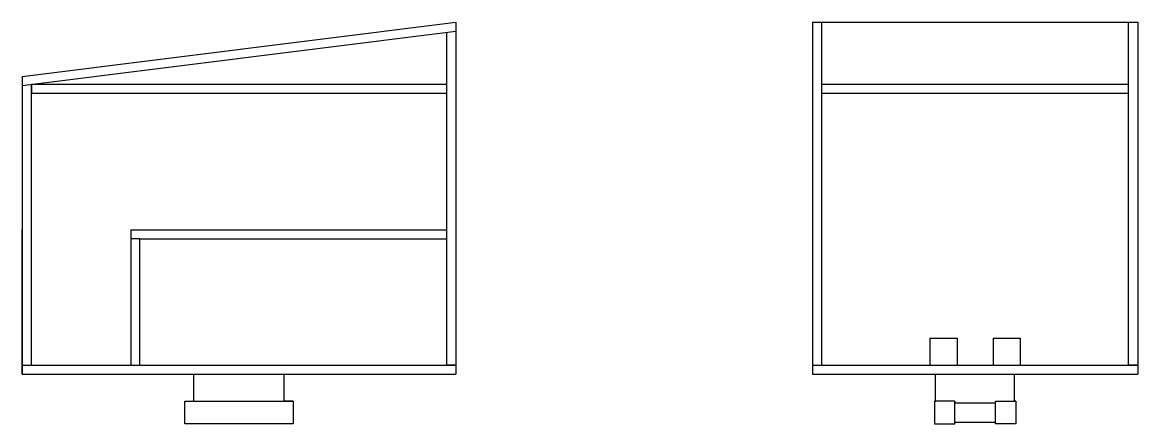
# Model space of a CAD drawing. Header units: inches. Extents: x 8 to 216, y -37 to 92.
# Drawn here: x 92 to 215.5, y -37 to 7.5 of the extents above; entities that cross this region are included whole.
import ezdxf

# ---------------------------------------------------------------- set-up
doc = ezdxf.new("R2010")
doc.units = ezdxf.units.IN
doc.header["$LTSCALE"] = 8
doc.header["$MEASUREMENT"] = 0

msp = doc.modelspace()

# ---------------------------------------------------------------- linework, layer by layer
for p, q in [((92, 1.5), (140, 7.5)), ((140, 7.5), (140, -31.5)), ((179.5, 7.5), (215.5, 7.5)), ((179.5, 7.5), (179.5, -31.5)), ((179.5, 7.5), (180.5, 7.5)), ((180.5, 7.5), (180.5, -30.5)), ((214.5, -30.5), (214.5, 7.5)), ((215.5, 7.5), (215.5, -31.5)), ((92, 0.5), (140, 6.5)), ((139, -30.5), (139, 6.375)), ((92, 1.5), (92, -31.5)), ((93, -30.5), (93, 0.625)), ((93, 0.625), (139, 0.625)), ((93, 0.625), (93, -0.375)), ((180.5, 0.625), (214.5, 0.625)), ((93, -0.375), (139, -0.375)), ((180.5, -0.375), (214.5, -0.375)), ((92, -31.5), (92, -15.5)), ((104, -15.5), (139, -15.5)), ((104, -15.5), (104, -30.5)), ((105, -16.5), (104, -16.5)), ((105, -30.5), (105, -16.5)), ((105, -16.5), (139, -16.5)), ((192.5, -27.5), (195.5, -27.5)), ((192.5, -27.5), (192.5, -30.5)), ((195.5, -27.5), (195.5, -30.5)), ((199.5, -27.5), (199.5, -30.5)), ((199.5, -27.5), (202.5, -27.5)), ((202.5, -27.5), (202.5, -30.5)), ((92, -30.5), (140, -30.5)), ((104, -30.5), (105, -30.5)), ((140, -30.5), (139, -30.5)), ((179.5, -30.5), (215.5, -30.5)), ((192.5, -30.5), (195.5, -30.5)), ((199.5, -30.5), (202.5, -30.5)), ((215.5, -30.5), (214.5, -30.5)), ((92, -31.5), (140, -31.5)), ((92, -31.5), (116, -31.5)), ((92, -31.5), (93, -31.5)), ((111, -34.5), (111, -31.5)), ((121, -34.5), (121, -31.5)), ((179.5, -31.5), (215.5, -31.5)), ((193.125, -34.5), (193.125, -31.5)), ((201.875, -34.5), (201.875, -31.5)), ((110, -37), (110, -34.5)), ((110, -34.5), (116, -34.5)), ((110, -34.5), (111, -34.5)), ((116, -34.5), (122, -34.5)), ((122, -34.5), (121, -34.5)), ((122, -34.5), (122, -37)), ((193, -34.5), (193, -37)), ((195.25, -34.5), (193, -34.5)), ((193, -34.5), (193.125, -34.5)), ((195.25, -37), (195.25, -34.5)), ((195.25, -34.5), (195.25, -34.667)), ((199.75, -34.5), (202, -34.5)), ((199.75, -37), (199.75, -34.5)), ((202, -34.5), (201.875, -34.5)), ((202, -34.5), (202, -34.5)), ((202, -34.5), (202, -37)), ((195.25, -34.667), (199.75, -34.667)), ((122, -37), (110, -37)), ((193, -37), (195.25, -37)), ((195.25, -37), (195.25, -36.833)), ((195.25, -36.833), (199.75, -36.833)), ((202, -37), (199.75, -37))]:
    msp.add_line(p, q)

doc.saveas('drawing.dxf')
